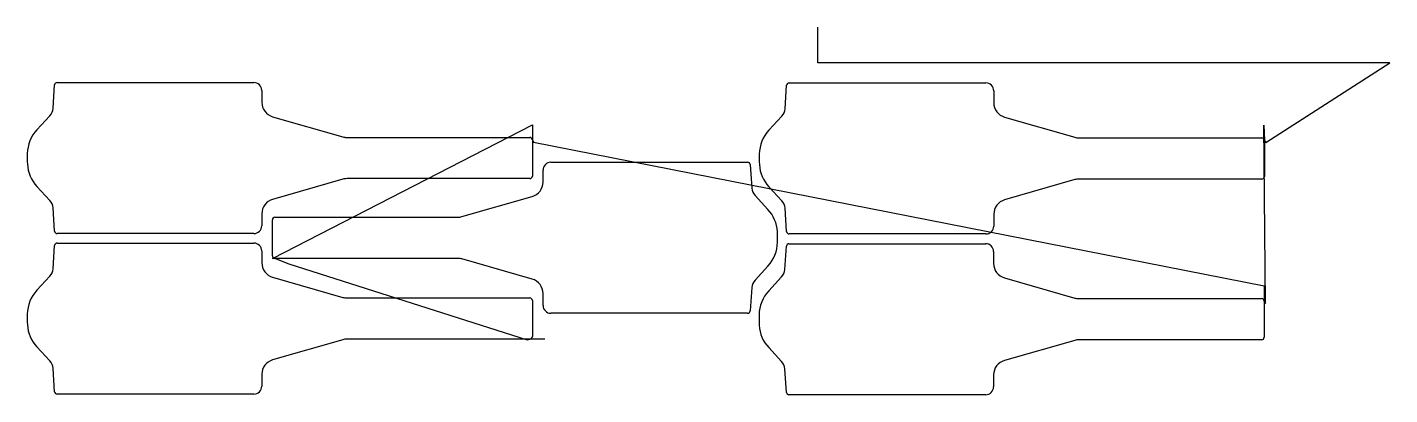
# Model space of a CAD drawing. Header units: metres. Extents: x 19 to 2700, y 20 to 742.
import ezdxf

# ---------------------------------------------------------------- set-up
doc = ezdxf.new("R2010")
doc.units = ezdxf.units.M

msp = doc.modelspace()

# ---------------------------------------------------------------- linework, layer by layer
at = {"layer": 'TOOL_0'}
for p, q in [((1574.907, 741.223), (1574.907, 742.223)), ((1574.907, 672.543), (1574.907, 741.223)), ((2699.312, 672.543), (1574.907, 672.543)), ((2456.339, 515.354), (2700.312, 672.543)), ((2700.312, 672.543), (2699.312, 672.543)), ((2699.312, 672.543), (2700.312, 672.543)), ((2700.312, 672.543), (2699.312, 672.543)), ((69.685, 582.919), (72.902, 628.921)), ((77.89, 633.572), (465.069, 633.572)), ((480.569, 618.072), (480.569, 594.705)), ((1510.209, 582.087), (1513.426, 628.089)), ((1518.414, 632.74), (1905.593, 632.74)), ((1921.093, 617.24), (1921.093, 593.873)), ((37.973, 540.879), (63.353, 568.287)), ((501.938, 566.348), (640.154, 526.715)), ((1478.497, 540.047), (1503.877, 567.455)), ((1942.462, 565.516), (2080.678, 525.883)), ((501.791, 287.597), (1013.465, 550.663)), ((1013.465, 550.663), (1013.069, 520.573)), ((2455.686, 199.122), (2452.32, 549.622)), ((2452.32, 549.622), (2453.593, 519.741)), ((647.256, 525.59), (1008.069, 525.572)), ((1013.069, 520.573), (1013.069, 449.573)), ((1013.069, 520.572), (1015.536, 516.049)), ((1015.536, 516.049), (2453.278, 233.518)), ((2087.78, 524.758), (2448.593, 524.74)), ((2453.593, 519.741), (2453.593, 448.741)), ((2453.593, 519.74), (2456.339, 515.354)), ((1034.016, 437.922), (1034.016, 461.289)), ((1049.516, 476.789), (1436.695, 476.789)), ((1441.683, 472.138), (1444.9, 426.137)), ((63.353, 401.857), (37.974, 429.264)), ((640.154, 443.43), (501.938, 403.797)), ((1008.069, 444.573), (648.285, 444.573)), ((2080.678, 442.598), (1942.462, 402.965)), ((2448.593, 443.741), (2088.809, 443.741)), ((874.431, 369.932), (1012.647, 409.565)), ((1451.232, 411.505), (1476.611, 384.098)), ((1503.877, 401.025), (1478.498, 428.432)), ((72.902, 341.224), (69.685, 387.225)), ((480.569, 375.44), (480.569, 352.073)), ((1513.426, 340.392), (1510.209, 386.393)), ((501.516, 292.789), (501.516, 363.789)), ((506.516, 368.789), (866.3, 368.789)), ((1921.093, 374.608), (1921.093, 351.241)), ((465.069, 336.573), (77.89, 336.573)), ((1905.593, 335.741), (1518.414, 335.741)), ((69.686, 267.28), (72.903, 313.282)), ((77.891, 317.933), (465.07, 317.933)), ((480.57, 302.433), (480.57, 279.066)), ((1509.796, 266.038), (1513.013, 312.04)), ((1518.001, 316.691), (1905.18, 316.691)), ((1920.68, 301.191), (1920.68, 277.824)), ((506.515, 287.792), (501.791, 287.597)), ((867.328, 287.774), (506.515, 287.792)), ((534.497, 276.533), (506.516, 287.789)), ((1003.492, 126.684), (534.497, 276.533)), ((1012.646, 247.016), (874.43, 286.649)), ((1476.611, 272.483), (1451.231, 245.076)), ((37.974, 225.24), (63.354, 252.648)), ((501.939, 250.709), (640.155, 211.076)), ((1478.084, 223.998), (1503.464, 251.406)), ((1942.049, 249.467), (2080.265, 209.834)), ((1034.015, 195.292), (1034.015, 218.659)), ((1444.899, 230.444), (1441.682, 184.443)), ((2453.278, 233.518), (2453.18, 203.692)), ((647.257, 209.951), (1008.07, 209.933)), ((1013.07, 204.933), (1013.07, 133.933)), ((2087.367, 208.709), (2448.18, 208.691)), ((2453.18, 203.692), (2453.18, 132.692)), ((2453.18, 203.691), (2455.686, 199.122)), ((1436.694, 179.792), (1049.515, 179.792)), ((63.354, 86.218), (37.975, 113.625)), ((640.155, 127.791), (501.939, 88.158)), ((1008.07, 128.934), (648.286, 128.934)), ((1008.07, 128.933), (1003.492, 126.684)), ((1037.826, 128.793), (1008.07, 128.934)), ((1503.464, 84.976), (1478.085, 112.383)), ((2080.265, 126.549), (1942.049, 86.916)), ((2448.18, 127.692), (2088.396, 127.692)), ((72.903, 25.585), (69.686, 71.586)), ((480.57, 59.801), (480.57, 36.434)), ((1513.013, 24.343), (1509.796, 70.344)), ((1920.68, 58.559), (1920.68, 35.192)), ((465.07, 20.934), (77.891, 20.934)), ((1905.18, 19.692), (1518.001, 19.692))]:
    msp.add_line(p, q, dxfattribs=at)
for centre, radius, start, end in [((77.902, 628.559), 5.013, 90.137153, 175.859011), ((465.069, 618.072), 15.5, 0, 90), ((1518.426, 627.727), 5.013, 90.137153, 175.859011), ((1905.593, 617.24), 15.5, 0, 90), ((510.147, 594.764), 29.578, 180.114289, 253.886706), ((1950.671, 593.932), 29.578, 180.114289, 253.886706), ((45.666, 584.627), 24.08, 317.266939, 355.932523), ((1486.19, 583.795), 24.08, 317.266939, 355.932523), ((90.263, 492.562), 71.195, 137.261452, 179.051931), ((1530.787, 491.73), 71.195, 137.261452, 179.051931), ((648.382, 555.68), 30.111, 254.141903, 267.856931), ((1008.069, 520.572), 5, 0, 90), ((2088.906, 554.848), 30.111, 254.141903, 267.856931), ((2448.593, 519.74), 5, 0, 90), ((399.305, 485.933), 380.307, 178.823741, 181.944748), ((1839.829, 485.101), 380.307, 178.823741, 181.944748), ((90.094, 477.504), 71.018, 183.61433, 222.786001), ((1049.516, 461.289), 15.5, 90, 180), ((1436.683, 471.776), 5.013, 4.140989, 89.862847), ((1530.618, 476.672), 71.018, 183.61433, 222.786001), ((648.285, 415.073), 29.5, 90, 105.999554), ((1008.069, 449.573), 5, 270, 0), ((1004.437, 437.981), 29.578, 286.115155, 359.885715), ((2088.809, 414.241), 29.5, 90, 105.999554), ((2448.593, 448.741), 5, 270, 0), ((510.148, 375.381), 29.578, 106.115155, 179.885715), ((1468.919, 427.845), 24.08, 184.067477, 222.733061), ((1950.672, 374.549), 29.578, 106.115155, 179.885715), ((45.666, 385.517), 24.08, 4.067477, 42.733061), ((1424.491, 335.858), 71.018, 3.61433, 42.786001), ((1486.19, 384.685), 24.08, 4.067477, 42.733061), ((465.069, 352.073), 15.5, 270, 0), ((506.516, 363.789), 5, 90, 180), ((866.3, 398.289), 29.5, 270, 285.999554), ((1905.593, 351.241), 15.5, 270, 0), ((77.902, 341.586), 5.013, 184.140989, 269.862847), ((1115.28, 327.429), 380.307, 358.824043, 1.944748), ((1518.426, 340.754), 5.013, 184.140989, 269.862847), ((77.903, 312.92), 5.013, 90.137153, 175.859011), ((465.07, 302.433), 15.5, 0, 90), ((1424.322, 320.8), 71.195, 317.260906, 359.053541), ((1518.013, 311.678), 5.013, 90.137153, 175.859011), ((1905.18, 301.191), 15.5, 0, 90), ((510.148, 279.125), 29.578, 180.114289, 253.886706), ((506.516, 292.789), 5, 180, 270), ((866.202, 257.684), 30.111, 74.141903, 87.856931), ((1950.258, 277.883), 29.578, 180.114289, 253.886706), ((45.667, 268.988), 24.08, 317.266939, 355.932523), ((1004.437, 218.6), 29.578, 0.114289, 73.886706), ((1468.918, 228.736), 24.08, 137.266939, 175.932523), ((1485.777, 267.746), 24.08, 317.266939, 355.932523), ((90.264, 176.923), 71.195, 137.261452, 179.051931), ((1530.374, 175.681), 71.195, 137.261452, 179.051931), ((648.383, 240.041), 30.111, 254.141903, 267.856931), ((1008.07, 204.933), 5, 0, 90), ((1049.515, 195.292), 15.5, 180, 270), ((2088.493, 238.799), 30.111, 254.141903, 267.856931), ((2448.18, 203.691), 5, 0, 90), ((399.306, 170.294), 380.307, 178.823741, 181.944748), ((1436.682, 184.805), 5.013, 270.137153, 355.859011), ((1839.416, 169.052), 380.307, 178.823741, 181.944748), ((90.095, 161.865), 71.018, 183.61433, 222.786001), ((1530.205, 160.623), 71.018, 183.61433, 222.786001), ((648.286, 99.434), 29.5, 90, 105.999554), ((1008.07, 133.933), 5, 270, 0), ((2088.396, 98.192), 29.5, 90, 105.999554), ((2448.18, 132.692), 5, 270, 0), ((45.667, 69.878), 24.08, 4.067477, 42.733061), ((510.149, 59.742), 29.578, 106.115155, 179.885715), ((1485.777, 68.636), 24.08, 4.067477, 42.733061), ((1950.259, 58.5), 29.578, 106.115155, 179.885715), ((465.07, 36.434), 15.5, 270, 0), ((1905.18, 35.192), 15.5, 270, 0), ((77.903, 25.947), 5.013, 184.140989, 269.862847), ((1518.013, 24.705), 5.013, 184.140989, 269.862847)]:
    msp.add_arc(centre, radius, start, end, dxfattribs=at)

doc.saveas('drawing.dxf')
